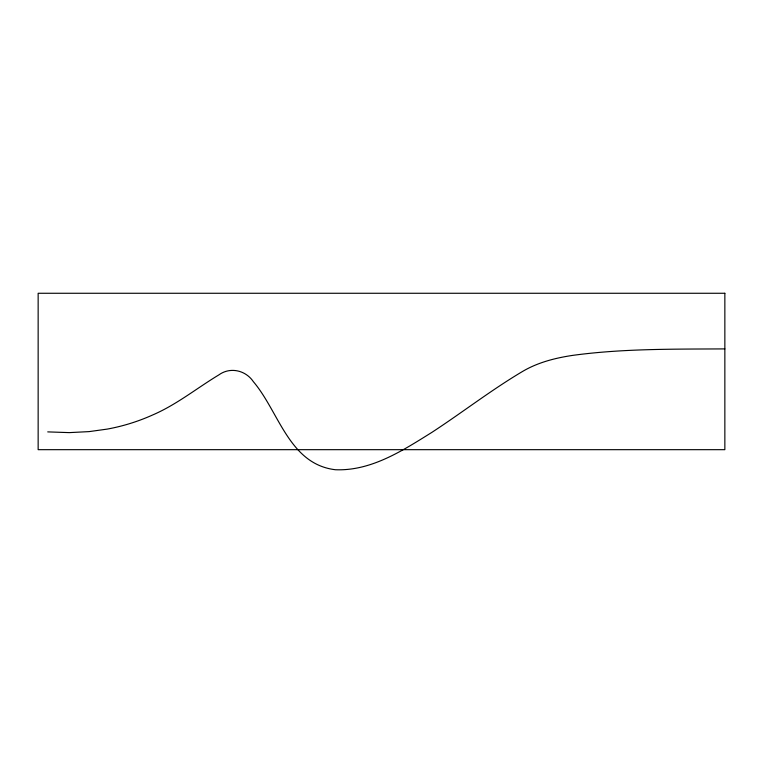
<?xml version="1.0" encoding="UTF-8"?>
<svg xmlns="http://www.w3.org/2000/svg" width="763" height="763" viewBox="0 0 763 763"><rect width="100%" height="100%" fill="white"/><g stroke="black" fill="none" stroke-linecap="round" stroke-linejoin="round"><path stroke-width="1.14" d="M724.85 348.901C674.006 349.196 622.866 348.51 572.374 355.424C555.082 358.038 537.762 362.463 522.588 371.438C491.21 390.036 462.349 412.478 431.829 432.402C402.673 450.561 371.114 471.229 335.339 469.731C289.082 464.123 279.163 412.068 253.421 381.738C245.781 370.313 230.292 366.602 218.876 374.881C196.759 388.224 176.491 404.743 152.581 415.005A197.054 197.054 0 0 1 107.221 429.102L89.099 431.61L69.299 432.621L47.726 431.887M724.85 293.269L38.15 293.269L38.15 449.674L724.85 449.674L724.85 293.269"/></g></svg>
